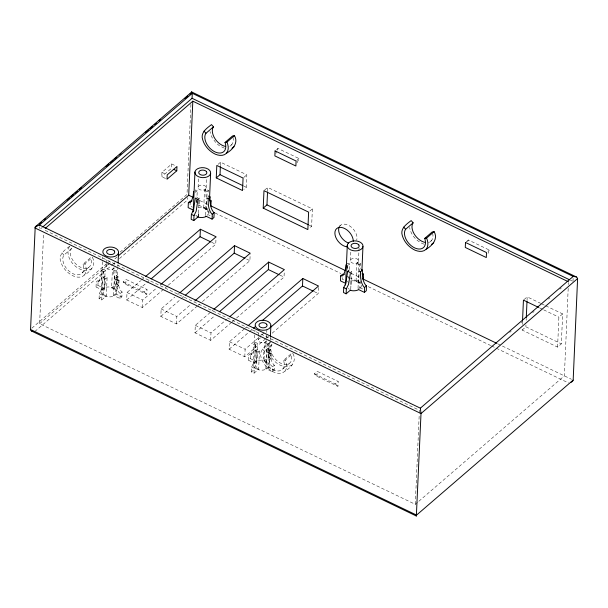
<?xml version="1.0" encoding="UTF-8"?>
<svg xmlns="http://www.w3.org/2000/svg" width="608" height="608" viewBox="0 0 608 608"><rect width="100%" height="100%" fill="white"/><g stroke="black" fill="none" stroke-linecap="round" stroke-linejoin="round"><path stroke-width="0.46" stroke-dasharray="3.04 2.28" d="M39.3 228.365L39.376 226.7M417.445 502.482L415.294 504.336L39.626 323.722L43.533 234.376M96.041 286.999L96.262 282.028L98.139 280.41L99.993 280.372L101.141 279.125L102.874 274.299L103.413 269.298L105.154 270.142L104.356 288.466L102.478 290.084L96.041 286.999L97.926 285.372L98.139 280.41M99.074 298.695L99.294 293.725L101.468 289.271L103.231 277.468L104.477 276.397L107.107 277.658L106.301 295.99L101.703 299.957L99.074 298.695L103.679 294.72L104.477 276.397M103.413 269.298L101.536 270.925L100.989 275.918L99.264 280.744L98.116 281.99L96.262 282.028M101.118 291.247L102.494 259.684M102.539 258.757L102.615 256.903M101.703 299.957L101.916 294.994L104.097 290.54L105.86 278.73L107.107 277.658M102.478 290.084L103.276 271.761L105.154 270.142M106.028 266.638L106.149 263.834M106.187 262.899L106.392 258.218M119.046 280.227L118.834 285.19L114.228 289.157L111.606 287.896L112.404 269.564L113.65 268.493L116.272 269.754L116.28 274.71L117.101 279.33L117.792 280.432L119.046 280.227L116.424 278.966L115.163 279.163L114.479 278.061L113.65 273.448L113.65 268.493M114.182 264.541L114.266 262.671M113.552 295.412L114.35 277.081L116.227 275.462L117.975 276.298C117.899 281.496 118.051 287.394 121.456 291.62L122.079 291.924L121.866 296.886L119.981 298.505L113.552 295.412L115.429 293.793L116.227 275.462M114.228 289.157L115.026 270.826L116.272 269.754M111.606 287.896L116.204 283.928L116.424 278.966M116.789 292.63A7.874 5.001 2.5 0 0 105.701 287.303A7.874 5.001 2.5 0 0 104.371 295.891A7.874 5.001 2.5 0 0 116.789 292.63L117.884 267.566M117.922 266.638L118.005 264.784M119.981 298.505L120.202 293.542L122.079 291.924M125.788 284.4L126 279.414L147.014 289.514L146.794 294.5L125.788 284.4L123.128 281.884L126 279.414M167.55 285.821L142.363 307.526L126.677 299.98L127.004 292.501L140.676 280.714M142.363 307.526L142.69 300.04L156.362 288.26M165.52 178.501L161.766 176.7L161.956 172.383L171.707 163.978L175.461 165.779M197.372 305.953L176.51 323.942L160.824 316.396L161.15 308.917L174.823 297.13M171.707 163.978L171.524 168.294L161.766 176.7M176.51 323.942L176.837 316.456L190.509 304.676M190.935 104.302L186.998 194.446L120.194 252.031M190.198 201.856L190.015 205.998L192.432 207.153M195.434 191.672L195.51 189.924L197.25 190.76L196.969 197.174M196.331 202.51L196.536 197.927M196.734 202.669L196.931 198.086M198.117 187.256L198.489 178.836M198.558 212.937L198.922 204.691M231.519 322.369L210.657 340.358L194.97 332.812L195.297 325.333L213.279 309.829M207.64 208.643L206.325 209.775L203.695 208.514L204.493 190.182L205.747 189.111L208.369 190.372L208.293 192.12M205.747 189.111L206.051 196.734M206.158 187.963L206.56 178.615M205.686 215.118L206.446 197.699M206.325 209.775L206.72 200.61M206.88 196.946L207.123 191.444L208.369 190.372M207.761 208.916L207.526 214.411L213.15 217.117M208.886 213.248L208.962 211.394M210.657 340.358L210.984 332.872L226.807 319.23M168.264 285.198L215.749 244.272L216.038 237.72M220.408 165.756L220.56 162.192L246.825 174.823L246.286 187.294L243.778 189.453M265.658 338.785L244.796 356.774L229.11 349.228L229.436 341.742L244.545 328.723M244.796 356.774L245.123 349.288L260.954 335.646M202.411 301.614L249.896 260.688L250.177 254.136M248.376 360.232L248.596 355.27L250.473 353.651L252.328 353.605L253.475 352.359L255.208 347.54L255.748 342.54L257.488 343.376L256.69 361.707L254.813 363.326L248.376 360.232L250.26 358.614L250.473 353.651M251.408 371.929L251.628 366.966L253.802 362.512L255.565 350.71L256.812 349.63L259.441 350.9L258.636 369.223L254.038 373.19L251.408 371.929L256.014 367.962L256.812 349.63M255.748 342.54L253.87 344.158L253.323 349.159L251.59 353.978L250.45 355.232L248.596 355.27M253.452 364.488L254.828 332.926M254.874 331.998L254.95 330.144M254.038 373.19L254.25 368.228L256.432 363.774L258.195 351.971L259.441 350.9M254.813 363.326L255.611 344.994L257.488 343.376M258.362 339.88L258.484 337.068M258.522 336.133L258.689 332.394M267.566 191.094L267.733 187.416L312.375 208.886L311.615 226.343L309.107 228.509M271.381 353.461L271.168 358.431L266.562 362.398L263.933 361.129L264.738 342.806L265.985 341.726L268.607 342.988L268.614 347.943L269.435 352.564L270.127 353.666L271.381 353.461L268.759 352.199L267.497 352.404L266.813 351.302L265.985 346.682L265.985 341.726M266.517 337.782L266.965 327.492M265.886 368.653L266.684 350.322L268.561 348.703L270.309 349.539C270.233 354.738 270.385 360.635 273.79 364.861L274.413 365.157L274.193 370.12L272.316 371.746L265.886 368.653L267.763 367.034L268.561 348.703M266.562 362.398L267.36 344.067L268.607 342.988M263.933 361.129L268.538 357.162L268.759 352.199M269.124 365.872A7.874 5.001 2.5 0 0 258.035 360.536A7.874 5.001 2.5 0 0 256.705 369.124A7.874 5.001 2.5 0 0 269.124 365.872L270.218 340.807M270.256 339.88L270.378 337.09M272.316 371.746L272.536 366.784L274.413 365.157M236.55 318.03L284.035 277.104L284.278 271.487M272.133 333.207L318.182 293.52L318.463 286.968M316.95 376.322L317.171 371.328L338.177 381.436L337.964 386.422L316.95 376.322L314.298 373.806L317.171 371.328M342.426 277.582L342.35 279.232L343.961 280.007M347.548 269.283L347.708 265.62M348.544 278.502L348.627 276.67M349.342 269.496L349.585 263.994L347.844 263.158L345.96 264.776M350.451 260.498L350.862 251.142M350.77 288.929L350.93 285.266M351.173 279.764L351.53 271.518L349.562 270.568M359.974 281.884L358.659 283.016L356.03 281.755L356.828 263.424L358.074 262.344L360.704 263.614L360.704 268.569M358.074 262.344L358.386 269.967M358.492 261.204L358.895 251.849M358.94 250.914L359.062 248.11M358.021 288.352L358.781 270.94M358.659 283.016L359.1 272.931M359.138 272.019L359.457 264.685L360.704 263.614M358.606 288.732L359.86 287.652L360.179 280.318M415.294 504.336L419.239 414.048M419.277 413.106L419.398 410.286L43.738 229.672M545.764 305.809L562.651 313.926L561.344 343.862L557.582 347.1L522.128 330.053L522.211 328.183M522.371 324.436L522.492 321.632M522.128 330.053L525.882 326.815L525.966 324.938M526.171 320.264L526.254 318.394M527.03 300.618L527.189 296.879L540.702 303.369M557.582 347.1L558.889 317.163L562.651 313.926M568.191 288.367L564.376 375.835L418.16 501.858M568.358 284.605L568.434 282.728M572.987 281.428L573.131 278.099M347.297 268.158L347.768 264.913M275.895 153.414L276.921 150.921M277.263 150.092L277.955 148.436L298.961 158.536L297.244 162.686M467.681 241.642L468.373 239.985L489.379 250.086L488.011 253.407M71.432 248.611L63.916 255.094L63.141 256.538A12.912 8.269 49.2 0 0 73.234 273.828A12.912 8.269 49.2 0 0 83.433 265.559L82.969 264.252L90.486 257.769L92.416 257.427C96.604 264.655 90.698 271.472 84.512 274.976C81.548 278.061 76.806 277.499 73.211 275.933C67.275 273.076 62.495 267.771 60.633 261.41C58.201 254.509 64.744 249.994 69.479 246.4L71.432 248.611L70.665 250.055A12.912 8.269 49.2 0 0 80.75 267.345A12.912 8.269 49.2 0 0 90.957 259.084L90.486 257.769M271.936 344.766L264.412 351.242L263.644 352.693A12.912 8.269 49.2 0 0 273.729 369.976A12.912 8.269 49.2 0 0 283.928 361.714L283.465 360.407L290.981 353.924L292.912 353.575C297.099 360.81 291.194 367.62 285.015 371.123C282.044 374.216 277.301 373.654 273.706 372.088C267.771 369.223 262.99 363.926 261.128 357.565C258.696 350.656 265.24 346.15 269.975 342.547L271.936 344.766L271.16 346.21A12.912 8.269 49.2 0 0 281.246 363.5A12.912 8.269 49.2 0 0 291.452 355.239L290.981 353.924M69.479 246.4C62.73 258.172 80.454 276.496 92.036 268.493M84.512 274.976C86.967 271.784 86.473 267.376 84.9 263.902L92.416 257.427M269.975 342.547C263.226 354.327 280.949 372.651 292.532 364.648M285.015 371.123C287.462 367.931 286.968 363.523 285.395 360.058L292.912 353.575M40.668 228.79L42.104 227.552M82.354 272.794L89.87 266.319M229.854 146.292L231.906 144.529M218.059 164.35L220.56 162.192M31.836 328.183L106.544 263.796M107.259 263.173L110.132 260.695M39.626 323.722L112.016 261.326M114.882 258.856L117.032 257.002M195.373 192.379L197.25 190.76M34.8 331.565L110.854 266M111.576 265.384L114.441 262.907M119.464 258.582L187.636 199.827L187.203 197.554M98.116 281.99L99.993 280.372M117.975 276.298L116.09 277.924L114.35 277.081M203.695 208.514L208.301 204.546M243.694 177.521L246.825 174.823M276.518 149.674L277.955 148.436M141.398 280.098L144.993 276.997M126.677 299.98L150.419 279.52M123.128 281.884L144.142 291.992L147.014 289.514M296.81 160.398L298.961 158.536M264.594 190.114L267.733 187.416M177.696 294.652L179.14 293.413M160.824 316.396L181.686 298.414M182.408 297.791L183.844 296.552M198.094 305.338L199.53 304.099M309.875 211.044L312.375 208.886M194.97 332.812L214.396 316.069M339.097 226.488L340.351 225.408M232.233 321.754L235.836 318.653M245.267 328.1L246.704 326.861M229.11 349.228L252.13 329.384M261.668 335.023L264.548 332.546M348.331 265.08L349.585 263.994M266.38 338.17L268.538 336.308M250.45 355.232L252.328 353.605M350.284 272.589L351.53 271.518M270.309 349.539L268.424 351.158L266.684 350.322M356.03 281.755L360.635 277.788M429.514 242.288L431.566 240.517M282.849 368.95L290.366 362.467M466.214 241.84L468.373 239.985M487.943 251.324L489.379 250.086M314.298 373.806L335.304 383.914L338.177 381.436M524.058 299.577L527.189 296.879M509.709 332.439L511.138 331.208M521.178 322.559L522.606 321.32M532.646 312.672L534.075 311.44M548.408 299.083L549.845 297.844M559.877 289.195L561.313 287.964M82.969 264.252L84.9 263.902M283.465 360.407L285.395 360.058M224.451 148.215L219.389 145.753L216.243 143.146M424.11 244.211C416.89 241.733 410.818 235.091 409.625 227.476M570.418 280.189L572.128 281.018M541.546 303.78L544.92 305.398M539.471 307.83L542.853 309.449M543.696 309.86L558.889 317.163M243.74 186.071L246.286 187.294M525.882 326.815L561.344 343.862M309.092 225.135L311.615 226.343M204.493 190.182L207.123 191.444M356.828 263.424L359.457 264.685M161.956 172.383L165.71 174.184M196.574 197.015L197.889 197.646M199.812 200.61L207.533 204.273M351.036 273.311L359.852 277.506M497.625 343.748L571.459 379.286M198.763 205.177L208.179 209.699M215.027 212.99L340.86 273.494M345.99 275.964L348.559 277.195M349.418 277.605L360.544 282.956M368.25 286.657L490.656 345.511M491.515 345.922L568.548 382.964M347.176 281.55L348.787 282.325M359.86 287.652L363.075 289.195M195.768 215.346L197.083 215.977M348.103 288.58L349.418 289.21M211.622 242.288L215.749 244.272M246.59 259.099L249.896 260.688M279.908 275.12L284.035 277.104M314.055 291.536L318.182 293.52M112.404 269.564L115.026 270.826M264.738 342.806L267.36 344.067M101.536 270.925L103.276 271.761M253.87 344.158L255.611 344.994M115.163 279.163L117.792 280.432M267.497 352.404L270.127 353.666M103.231 277.468L105.86 278.73M255.565 350.71L258.195 351.971M116.204 283.928L118.834 285.19M268.538 357.162L271.168 358.431M127.004 292.501L142.69 300.04M161.15 308.917L176.837 316.456M195.297 325.333L210.984 332.872M229.436 341.742L245.123 349.288M97.926 285.372L104.356 288.466M115.429 293.793L121.866 296.886M250.26 358.614L256.69 361.707M267.763 367.034L274.193 370.12M103.679 294.72L106.301 295.99M256.014 367.962L258.636 369.223M99.294 293.725L101.916 294.994M251.628 366.966L254.25 368.228M272.536 366.784L270.758 364.998L269.77 362.718L268.348 352.914M120.202 293.542L118.423 291.756L117.435 289.476L116.014 279.672M335.304 383.914L337.964 386.422M144.142 291.992L146.794 294.5M262.458 349.03L264.412 351.242M61.955 252.875L63.916 255.094M215.703 142.523L211.485 136.618L209.965 131.488M339.538 226.389A11.309 7.243 49.2 0 1 351.067 226.974A11.309 7.243 49.2 0 1 356.698 240.19M114.061 267.345A4.036 2.561 2.5 0 1 110.702 269.542A4.036 2.561 2.5 0 1 106.37 267.961L106.058 267.307A4.036 2.561 2.5 0 1 108.376 264.617M198.428 207.776A7.874 5.001 2.5 0 1 207.343 209.722A7.874 5.001 2.5 0 1 207.45 215.635M361.144 285.182A7.874 5.001 2.5 0 1 359.784 288.876M352.093 280.828A7.874 5.001 2.5 0 1 360.552 283.921M266.395 340.586A4.036 2.561 2.5 0 1 263.036 342.783A4.036 2.561 2.5 0 1 258.696 341.194L258.392 340.548A4.036 2.561 2.5 0 1 260.71 337.85M432.645 233.282A12.912 8.269 49.2 0 1 428.473 242.394M232.986 137.294A12.912 8.269 49.2 0 1 230.227 145.89M358.15 259.89L357.588 259.304A4.036 2.561 2.5 0 0 352.8 258.468A4.036 2.561 2.5 0 0 350.489 261.166L350.793 261.812A4.036 2.561 2.5 0 0 356.136 263.234A4.036 2.561 2.5 0 0 358.15 259.89M205.816 186.648L205.253 186.063A4.036 2.561 2.5 0 0 200.465 185.235A4.036 2.561 2.5 0 0 198.155 187.925L198.459 188.579A4.036 2.561 2.5 0 0 203.802 189.992A4.036 2.561 2.5 0 0 205.816 186.648"/><path stroke-width="0.91" d="M35.834 226.298L39.452 225.036L420.364 408.173L421.002 413.554L416.351 516.01L31.646 331.086L30.522 330.06L35.218 226.906L191.725 91.99L576.734 277.134L577.6 278.578L573.169 380.106L572.508 381.406L570.821 382.447M118.089 262.93L118.53 252.715A7.874 5.001 2.5 0 0 107.441 247.388A7.874 5.001 2.5 0 0 106.111 255.976A7.874 5.001 2.5 0 0 118.53 252.715M176.776 170.818L176.966 166.501L167.208 174.906L167.018 179.223L176.776 170.818L173.774 169.374M42.818 226.936L192.067 98.291L192.288 93.298L191.725 91.99M192.09 200.99L190.236 201.028L188.358 202.654L188.138 207.617L193.77 210.322M118.469 255.763L188.708 195.221L192.812 101.171L568.48 281.785M199.196 198.276L197.95 199.348L195.328 198.086L193.564 209.897L191.383 214.35L191.17 219.313L193.792 220.575L198.398 216.608L198.52 213.856M193.633 191.543L193.086 196.536L191.353 201.362L190.205 202.608L188.358 202.654M194.955 171.95L193.215 211.865A7.874 5.001 2.5 0 1 193.678 210.611M193.792 220.575L194.013 215.612L196.194 211.158L197.95 199.348M198.96 203.779L199.12 200.108M151.141 278.897L200.062 236.732L200.389 229.246L216.076 236.786L160.679 284.536M210.064 196.916L208.187 198.542C208.118 203.741 208.263 209.638 211.675 213.864L212.291 214.16L214.176 212.542L213.552 212.238C210.148 208.012 209.996 202.114 210.064 196.916L208.324 196.08M209.448 200.252L210.626 173.333A7.874 5.001 2.5 0 0 199.538 168.006A7.874 5.001 2.5 0 0 198.208 176.594A7.874 5.001 2.5 0 0 210.626 173.333M210.923 205.808L211.143 200.845L209.175 199.895M205.648 216.03L212.078 219.123L212.291 214.16M214.176 212.542L213.955 217.504L212.078 219.123M216.258 177.908L216.805 165.437L243.071 178.06L242.524 190.532L216.258 177.908L220.02 174.663L220.37 166.645M185.288 295.313L234.209 253.148L234.536 245.662L250.222 253.202L194.826 300.952M263.211 208.118L263.971 190.661L308.621 212.124L307.861 229.588L263.211 208.118L266.965 204.881L267.528 192.014M219.427 311.729L268.348 269.564L268.675 262.078L284.362 269.618L229.687 316.745M270.416 336.163L270.864 325.956A7.874 5.001 2.5 0 0 259.776 320.621A7.874 5.001 2.5 0 0 258.446 329.209A7.874 5.001 2.5 0 0 270.864 325.956M262.208 320.705L302.495 285.98L302.822 278.494L318.508 286.034L270.302 327.583M344.424 274.231L342.57 274.269L340.693 275.888L340.472 280.85L345.298 283.176M348.908 270.256L347.662 271.328L345.899 283.13L343.718 287.584L343.505 292.547L346.127 293.816L350.732 289.841M345.549 285.106L347.29 245.191M346.127 293.816L346.347 288.846L348.528 284.392L350.208 274.345L350.284 272.589L347.662 271.328M350.976 284.346L351.135 280.683M362.398 270.157L360.521 271.776C360.453 276.974 360.597 282.872 364.01 287.098L364.625 287.402L366.51 285.775L365.887 285.479C362.474 281.253 362.33 275.356 362.398 270.157L361.236 269.602M361.904 270.712L362.961 246.574A7.874 5.001 2.5 0 0 351.872 241.239A7.874 5.001 2.5 0 0 350.542 249.835A7.874 5.001 2.5 0 0 362.961 246.574M363.257 279.049L363.478 274.086L362.163 273.448M358.781 289.659L364.412 292.364L364.625 287.402M366.51 285.775L366.29 290.746L364.412 292.364M522.538 320.697L523.435 300.116L538.627 307.42M526.292 317.46L526.984 301.553M191.452 92.614L191.649 91.99M213.469 126.821L205.952 133.304L205.177 134.748A12.912 8.269 49.2 0 0 215.27 152.038A12.912 8.269 49.2 0 0 225.469 143.769L225.006 142.462L232.522 135.979L234.452 135.637C238.64 142.865 232.735 149.682 226.548 153.186C223.577 156.271 218.834 155.709 215.24 154.151C209.304 151.286 204.531 145.981 202.669 139.62C200.237 132.719 206.773 128.212 211.508 124.61L213.469 126.821L212.694 128.265A12.912 8.269 49.2 0 0 225.507 146.422M413.128 222.817L405.612 229.292L404.837 230.744A12.912 8.269 49.2 0 0 414.93 248.026A12.912 8.269 49.2 0 0 425.129 239.765L424.665 238.45L432.182 231.975L434.112 231.625C438.3 238.86 432.394 245.67 426.208 249.174C423.236 252.267 418.494 251.697 414.899 250.139C408.964 247.274 404.191 241.969 402.329 235.615C399.897 228.707 406.433 224.2 411.168 220.598L413.128 222.817L412.353 224.261A12.912 8.269 49.2 0 0 425.167 242.41M226.548 153.186C229.003 149.994 228.509 145.586 226.928 142.112L234.452 135.637M426.208 249.174C428.663 245.982 428.169 241.574 426.588 238.108L434.112 231.625M37.704 225.416L34.831 227.894L421.002 413.554L577.6 278.578M39.862 223.554L41.298 222.315M44.171 219.838L45.608 218.606M67.161 200.024L69.312 198.17M70.748 196.931L73.621 194.454M75.058 193.215L77.216 191.36M79.367 189.498L81.525 187.644M105.944 166.592L108.824 164.114M110.261 162.876L113.134 160.398M114.57 159.159L116.721 157.305M119.594 154.827L121.03 153.588M145.456 132.536L148.329 130.059M149.766 128.828L152.638 126.35M154.797 124.488L156.233 123.249M159.106 120.772L160.542 119.533M184.961 98.488L187.834 96.011M189.992 94.149L191.429 92.91M39.452 225.036L192.288 93.298L573.2 276.435L576.354 276.914M45.167 228.433L192.812 101.171M145.715 276.374L200.389 229.246M179.854 292.79L234.536 245.662M214.001 309.206L268.675 262.078M248.14 325.622L302.822 278.494M253.574 328.145L255.732 326.283M420.364 408.173L573.2 276.435M573.169 380.106L416.571 515.09L30.4 329.422M211.143 200.845L209.882 201.05M363.478 274.086L362.216 274.284M231.99 148.268L234.072 146.703M431.65 244.256L433.732 242.698M225.006 142.462L226.928 142.112M424.665 238.45L426.588 238.108M33.083 331.512L31.646 331.086M340.693 275.888L342.54 275.85L343.687 274.603L345.42 269.777L345.96 264.776L347.122 265.339M192.067 98.291L569.559 279.779M220.02 174.663L242.896 185.668M266.965 204.881L308.248 224.724M207.024 197.98L208.187 198.542M358.781 270.94L360.521 271.776M188.708 195.221L192.987 197.281M210.953 205.922L345.306 270.514M362.421 278.738L496.774 343.33M191.383 214.35L194.013 215.612M343.718 287.584L346.347 288.846M200.062 236.732L210.794 241.893M234.209 253.148L244.94 258.309M268.348 269.564L279.08 274.725M302.495 285.98L313.226 291.141M416.275 516.01L415.91 515.364M403.651 227.08L405.612 229.292M203.992 131.085L205.952 133.304M347.138 246.878A11.309 7.243 49.2 0 1 335.107 235.144A11.309 7.243 49.2 0 1 343.102 227.84A11.309 7.243 49.2 0 1 353.278 241.277M348.544 243.078A11.309 7.243 49.2 0 1 339.218 226.959M206.044 216.554A7.874 5.001 2.5 0 1 197.038 216.76M358.378 289.796A7.874 5.001 2.5 0 1 350.611 290.411M275.082 150.913L274.862 155.899L295.876 166.007L296.088 161.014L275.082 150.913M465.5 242.463L465.28 247.448L486.294 257.549L486.506 252.563L465.5 242.463M358.804 244.918L358.241 244.332A4.036 2.561 2.5 0 0 353.453 243.504A4.036 2.561 2.5 0 0 351.143 246.202L351.447 246.848A4.036 2.561 2.5 0 0 356.79 248.262A4.036 2.561 2.5 0 0 358.804 244.918M206.469 171.676L205.907 171.099A4.036 2.561 2.5 0 0 201.119 170.263A4.036 2.561 2.5 0 0 198.808 172.961L199.112 173.607A4.036 2.561 2.5 0 0 204.455 175.02A4.036 2.561 2.5 0 0 206.469 171.676M266.707 324.3L266.152 323.714A4.036 2.561 2.5 0 0 261.364 322.886A4.036 2.561 2.5 0 0 259.046 325.576L259.35 326.23A4.036 2.561 2.5 0 0 264.7 327.644A4.036 2.561 2.5 0 0 266.707 324.3M114.372 251.058L113.818 250.481A4.036 2.561 2.5 0 0 109.03 249.645A4.036 2.561 2.5 0 0 106.712 252.343L107.023 252.989A4.036 2.561 2.5 0 0 112.366 254.402A4.036 2.561 2.5 0 0 114.372 251.058"/></g></svg>
